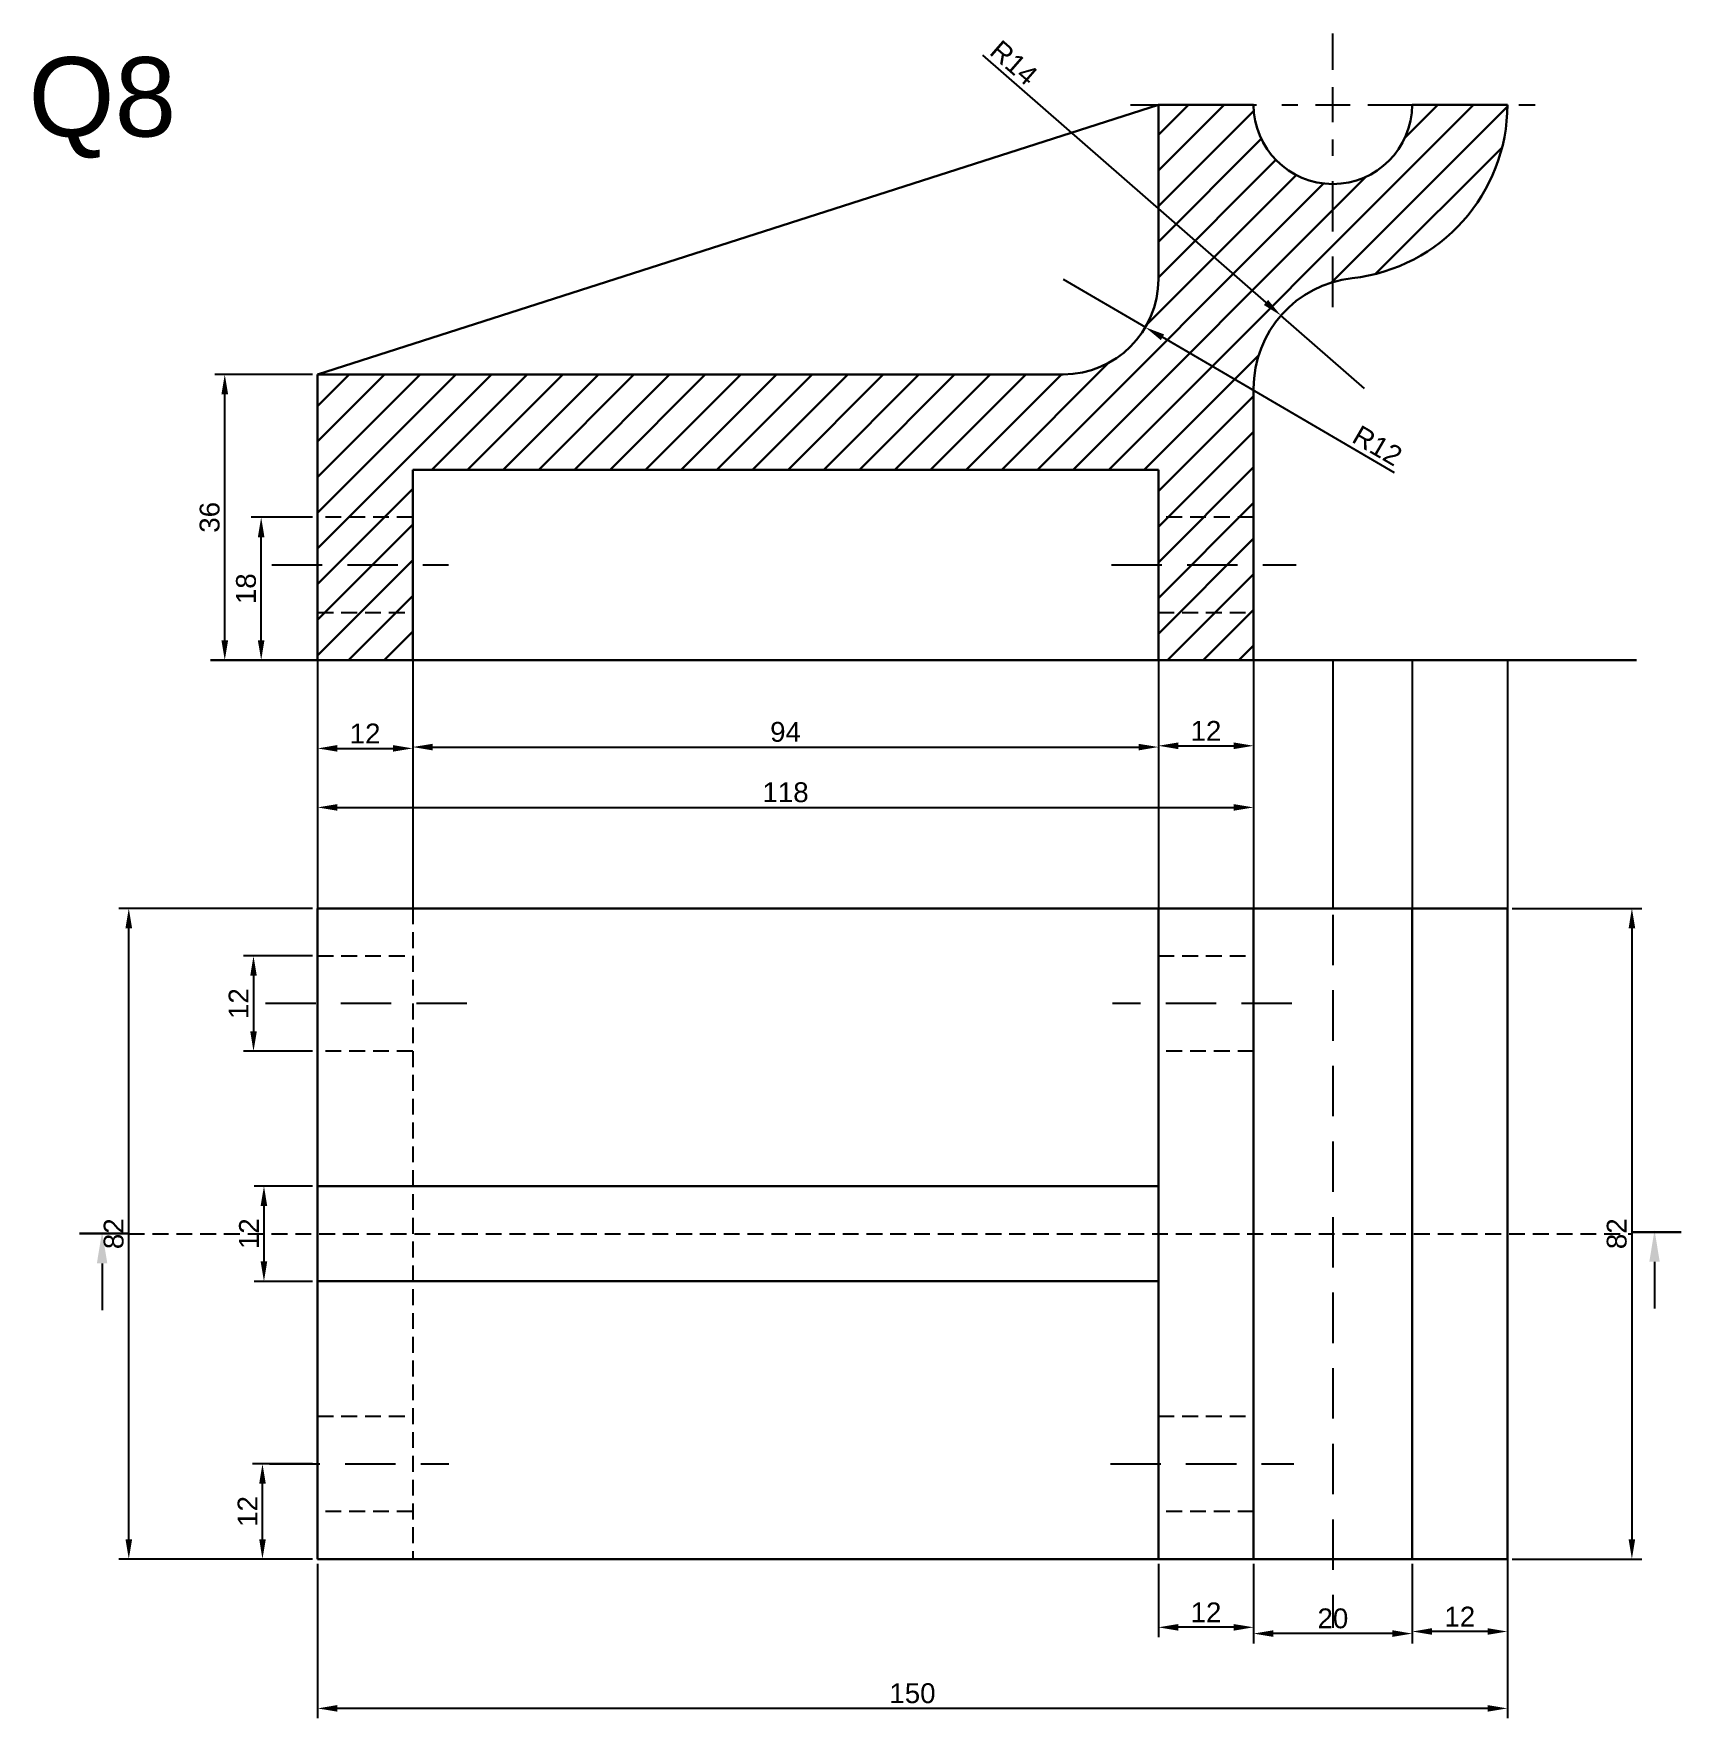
# Model space of a CAD drawing. Header units: millimetres. Extents: x 137 to 7220, y 7466 to 9893.
# Drawn here: x 2366.5 to 2574.2, y 8226.4 to 8438.7 of the extents above; entities that cross this region are included whole.
import ezdxf
from ezdxf import colors
from ezdxf.entities.mleader import LeaderData, LeaderLine
from ezdxf.math import Vec2, Vec3

# ---------------------------------------------------------------- set-up
doc = ezdxf.new("R2010")
doc.units = ezdxf.units.MM
doc.header["$PDMODE"] = 35
doc.header["$PDSIZE"] = 3
doc.linetypes.add('DASHED2', pattern=[9.525, 6.35, -3.175])
doc.linetypes.add('JIS_02_2.0', pattern=[3, 2, -1])
for name, color, linetype in [('Center Line', 3, 'DASHED2'), ('Dimensions', 1, 'Continuous'), ('Hidden Line', 50, 'JIS_02_2.0'), ('Projection', 140, 'Continuous'), ('Text', 7, 'Continuous')]:
    doc.layers.add(name, color=color, linetype=linetype)
doc.layers.add('Object', color=7, linetype='Continuous', lineweight=30)
doc.styles.get("Standard").update_dxf_attribs({"font": 'arial.ttf'})
doc.dimstyles.new('ISO-25', dxfattribs={"dimtxt": 2.5, "dimasz": 2.5, "dimexe": 1.25, "dimexo": 0.625, "dimtad": 1, "dimdec": 0, "dimtxsty": 'Standard', "dimcen": 2.5, "dimadec": 0, "dimazin": 0, "dimtfac": 1, "dimtdec": 0, "dimtmove": 0, "dimatfit": 3, "dimfxl": 1, "dimarcsym": 0})
pattern_1 = [(45, (2297.146, 7976.7565), (-2.245064, 2.245064), [])]

# ---------------------------------------------------------------- blocks, each defined once
blk = doc.blocks.new('*U679')
at = {"layer": 'Center Line', "color": 0, "transparency": 16777216}
for p, q in [((0, 4.4), (0, 8.95)), ((-25.5, 0), (-4.4, 0)), ((4.4, 0), (25.5, 0)), ((0, -25.5), (0, -4.4))]:
    blk.add_line(p, q, dxfattribs=at)
at = {"layer": 'Center Line', "color": 0, "linetype": 'Continuous', "transparency": 16777216}
for p, q in [((0, -2.2), (0, 2.2)), ((-2.2, 0), (2.2, 0))]:
    blk.add_line(p, q, dxfattribs=at)
blk = doc.blocks.new('*D741')
at = {"layer": 'Defpoints', "color": 0, "transparency": 16777216}
for p in [(2402.31, 8359.71), (2520.31, 8359.71), (2520.31, 8341.15)]:
    blk.add_point(p, dxfattribs=at)
at = {"layer": 'Dimensions', "color": 0, "lineweight": -2, "transparency": 16777216}
for p, q in [((2402.31, 8359.09), (2402.31, 8339.9)), ((2520.31, 8359.09), (2520.31, 8339.9)), ((2404.81, 8341.15), (2517.81, 8341.15))]:
    blk.add_line(p, q, dxfattribs=at)
at = {"layer": 'Dimensions', "color": 0, "transparency": 16777216}
for points in [[(2404.81, 8341.57), (2404.81, 8340.74), (2402.31, 8341.15)], [(2517.81, 8341.57), (2517.81, 8340.74), (2520.31, 8341.15)]]:
    blk.add_solid(points, dxfattribs=at)
at = {"layer": 'Dimensions', "color": 0, "transparency": 16777216, "insert": (2461.31, 8343.05), "char_height": 2.5, "attachment_point": 5}
blk.add_mtext('118', dxfattribs=at)
blk = doc.blocks.new('*D742')
at = {"layer": 'Defpoints', "color": 0, "transparency": 16777216}
for p in [(2402.31, 8359.71), (2414.31, 8359.71), (2414.31, 8348.59)]:
    blk.add_point(p, dxfattribs=at)
at = {"layer": 'Dimensions', "color": 0, "lineweight": -2, "transparency": 16777216}
for p, q in [((2402.31, 8359.09), (2402.31, 8347.34)), ((2414.31, 8359.09), (2414.31, 8347.34)), ((2404.81, 8348.59), (2411.81, 8348.59))]:
    blk.add_line(p, q, dxfattribs=at)
at = {"layer": 'Dimensions', "color": 0, "transparency": 16777216}
for points in [[(2404.81, 8349.01), (2404.81, 8348.18), (2402.31, 8348.59)], [(2411.81, 8349.01), (2411.81, 8348.18), (2414.31, 8348.59)]]:
    blk.add_solid(points, dxfattribs=at)
at = {"layer": 'Dimensions', "color": 0, "transparency": 16777216, "insert": (2408.31, 8350.47), "char_height": 2.5, "attachment_point": 5}
blk.add_mtext('12', dxfattribs=at)
blk = doc.blocks.new('*D743')
at = {"layer": 'Defpoints', "color": 0, "transparency": 16777216}
for p in [(2414.31, 8359.71), (2508.31, 8359.71), (2508.31, 8348.76)]:
    blk.add_point(p, dxfattribs=at)
at = {"layer": 'Dimensions', "color": 0, "lineweight": -2, "transparency": 16777216}
for p, q in [((2414.31, 8359.09), (2414.31, 8347.51)), ((2508.31, 8359.09), (2508.31, 8347.51)), ((2416.81, 8348.76), (2505.81, 8348.76))]:
    blk.add_line(p, q, dxfattribs=at)
at = {"layer": 'Dimensions', "color": 0, "transparency": 16777216}
for points in [[(2416.81, 8349.17), (2416.81, 8348.34), (2414.31, 8348.76)], [(2505.81, 8349.17), (2505.81, 8348.34), (2508.31, 8348.76)]]:
    blk.add_solid(points, dxfattribs=at)
at = {"layer": 'Dimensions', "color": 0, "transparency": 16777216, "insert": (2461.31, 8350.66), "char_height": 2.5, "attachment_point": 5}
blk.add_mtext('94', dxfattribs=at)
blk = doc.blocks.new('*D683')
at = {"layer": 'Defpoints', "color": 0, "transparency": 16777216}
for p in [(2508.31, 8359.71), (2520.31, 8359.71), (2520.31, 8348.92)]:
    blk.add_point(p, dxfattribs=at)
at = {"layer": 'Dimensions', "color": 0, "lineweight": -2, "transparency": 16777216}
for p, q in [((2508.31, 8359.09), (2508.31, 8347.67)), ((2520.31, 8359.09), (2520.31, 8347.67)), ((2510.81, 8348.92), (2517.81, 8348.92))]:
    blk.add_line(p, q, dxfattribs=at)
at = {"layer": 'Dimensions', "color": 0, "transparency": 16777216}
for points in [[(2510.81, 8349.34), (2510.81, 8348.5), (2508.31, 8348.92)], [(2517.81, 8349.34), (2517.81, 8348.5), (2520.31, 8348.92)]]:
    blk.add_solid(points, dxfattribs=at)
at = {"layer": 'Dimensions', "color": 0, "transparency": 16777216, "insert": (2514.31, 8350.8), "char_height": 2.5, "attachment_point": 5}
blk.add_mtext('12', dxfattribs=at)
blk = doc.blocks.new('*D744')
at = {"layer": 'Defpoints', "color": 0, "transparency": 16777216}
for p in [(2390.62, 8395.71), (2402.31, 8395.71), (2402.31, 8359.71)]:
    blk.add_point(p, dxfattribs=at)
at = {"layer": 'Dimensions', "color": 0, "lineweight": -2, "transparency": 16777216}
for p, q in [((2401.68, 8395.71), (2389.37, 8395.71)), ((2390.62, 8362.21), (2390.62, 8393.21)), ((2401.68, 8359.71), (2389.37, 8359.71))]:
    blk.add_line(p, q, dxfattribs=at)
at = {"layer": 'Dimensions', "color": 0, "transparency": 16777216}
for points in [[(2390.2, 8393.21), (2391.04, 8393.21), (2390.62, 8395.71)], [(2390.2, 8362.21), (2391.04, 8362.21), (2390.62, 8359.71)]]:
    blk.add_solid(points, dxfattribs=at)
at = {"layer": 'Dimensions', "color": 0, "transparency": 16777216, "insert": (2388.72, 8377.71), "char_height": 2.5, "attachment_point": 5, "rotation": 90}
blk.add_mtext('36', dxfattribs=at)
blk = doc.blocks.new('*D745')
at = {"layer": 'Defpoints', "color": 0, "transparency": 16777216}
for p in [(2395.21, 8377.71), (2402.31, 8377.71), (2402.31, 8359.71)]:
    blk.add_point(p, dxfattribs=at)
at = {"layer": 'Dimensions', "color": 0, "lineweight": -2, "transparency": 16777216}
for p, q in [((2401.68, 8377.71), (2393.96, 8377.71)), ((2395.21, 8362.21), (2395.21, 8375.21)), ((2401.68, 8359.71), (2393.96, 8359.71))]:
    blk.add_line(p, q, dxfattribs=at)
at = {"layer": 'Dimensions', "color": 0, "transparency": 16777216}
for points in [[(2394.79, 8375.21), (2395.62, 8375.21), (2395.21, 8377.71)], [(2394.79, 8362.21), (2395.62, 8362.21), (2395.21, 8359.71)]]:
    blk.add_solid(points, dxfattribs=at)
at = {"layer": 'Dimensions', "color": 0, "transparency": 16777216, "insert": (2393.31, 8368.71), "char_height": 2.5, "attachment_point": 5, "rotation": 90}
blk.add_mtext('18', dxfattribs=at)
blk = doc.blocks.new('*D746')
at = {"layer": 'Defpoints', "color": 0, "transparency": 16777216}
for p in [(2523.76, 8403.14), (2534.31, 8393.94)]:
    blk.add_point(p, dxfattribs=at)
at = {"layer": 'Dimensions', "color": 0, "lineweight": -2, "transparency": 16777216}
for p, q in [((2486.14, 8435.95), (2521.87, 8404.78)), ((2534.31, 8393.94), (2523.76, 8403.14))]:
    blk.add_line(p, q, dxfattribs=at)
at = {"layer": 'Dimensions', "color": 0, "transparency": 16777216}
blk.add_solid([(2522.15, 8405.1), (2521.6, 8404.47), (2523.76, 8403.14)], dxfattribs=at)
at = {"layer": 'Dimensions', "color": 0, "transparency": 16777216, "insert": (2490.1, 8435), "char_height": 2.5, "attachment_point": 5, "rotation": 318.901}
blk.add_mtext('R14', dxfattribs=at)
blk = doc.blocks.new('*D747')
at = {"layer": 'Defpoints', "color": 0, "transparency": 16777216}
for p in [(2496.31, 8407.71), (2506.67, 8401.66)]:
    blk.add_point(p, dxfattribs=at)
at = {"layer": 'Dimensions', "color": 0, "lineweight": -2, "transparency": 16777216}
for p, q in [((2496.31, 8407.71), (2506.67, 8401.66)), ((2538.09, 8383.31), (2508.83, 8400.4))]:
    blk.add_line(p, q, dxfattribs=at)
at = {"layer": 'Dimensions', "color": 0, "transparency": 16777216}
blk.add_solid([(2509.04, 8400.76), (2508.62, 8400.04), (2506.67, 8401.66)], dxfattribs=at)
at = {"layer": 'Dimensions', "color": 0, "transparency": 16777216, "insert": (2535.93, 8386.75), "char_height": 2.5, "attachment_point": 5, "rotation": 329.7173}
blk.add_mtext('R12', dxfattribs=at)
blk = doc.blocks.new('*D748')
at = {"layer": 'Defpoints', "color": 0, "transparency": 16777216}
for p in [(2552.31, 8328.43), (2552.31, 8246.43), (2568, 8246.43)]:
    blk.add_point(p, dxfattribs=at)
at = {"layer": 'Dimensions', "color": 0, "lineweight": -2, "transparency": 16777216}
for p, q in [((2552.93, 8328.43), (2569.25, 8328.43)), ((2568, 8325.93), (2568, 8248.93)), ((2552.93, 8246.43), (2569.25, 8246.43))]:
    blk.add_line(p, q, dxfattribs=at)
at = {"layer": 'Dimensions', "color": 0, "transparency": 16777216}
for points in [[(2567.59, 8325.93), (2568.42, 8325.93), (2568, 8328.43)], [(2567.59, 8248.93), (2568.42, 8248.93), (2568, 8246.43)]]:
    blk.add_solid(points, dxfattribs=at)
at = {"layer": 'Dimensions', "color": 0, "transparency": 16777216, "insert": (2566.1, 8287.43), "char_height": 2.5, "attachment_point": 5, "rotation": 90}
blk.add_mtext('82', dxfattribs=at)
blk = doc.blocks.new('*D749')
at = {"layer": 'Defpoints', "color": 0, "transparency": 16777216}
for p in [(2402.31, 8246.43), (2552.31, 8246.43), (2402.31, 8227.61)]:
    blk.add_point(p, dxfattribs=at)
at = {"layer": 'Dimensions', "color": 0, "lineweight": -2, "transparency": 16777216}
for p, q in [((2402.31, 8245.81), (2402.31, 8226.36)), ((2552.31, 8245.81), (2552.31, 8226.36)), ((2549.81, 8227.61), (2404.81, 8227.61))]:
    blk.add_line(p, q, dxfattribs=at)
at = {"layer": 'Dimensions', "color": 0, "transparency": 16777216}
for points in [[(2404.81, 8228.03), (2404.81, 8227.2), (2402.31, 8227.61)], [(2549.81, 8228.03), (2549.81, 8227.2), (2552.31, 8227.61)]]:
    blk.add_solid(points, dxfattribs=at)
at = {"layer": 'Dimensions', "color": 0, "transparency": 16777216, "insert": (2477.31, 8229.51), "char_height": 2.5, "attachment_point": 5}
blk.add_mtext('150', dxfattribs=at)
blk = doc.blocks.new('*D750')
at = {"layer": 'Defpoints', "color": 0, "transparency": 16777216}
for p in [(2395.37, 8258.43), (2402.31, 8258.43), (2402.31, 8246.43)]:
    blk.add_point(p, dxfattribs=at)
at = {"layer": 'Dimensions', "color": 0, "lineweight": -2, "transparency": 16777216}
for p, q in [((2401.68, 8258.43), (2394.12, 8258.43)), ((2395.37, 8248.93), (2395.37, 8255.93)), ((2401.68, 8246.43), (2394.12, 8246.43))]:
    blk.add_line(p, q, dxfattribs=at)
at = {"layer": 'Dimensions', "color": 0, "transparency": 16777216}
for points in [[(2394.96, 8255.93), (2395.79, 8255.93), (2395.37, 8258.43)], [(2394.96, 8248.93), (2395.79, 8248.93), (2395.37, 8246.43)]]:
    blk.add_solid(points, dxfattribs=at)
at = {"layer": 'Dimensions', "color": 0, "transparency": 16777216, "insert": (2393.49, 8252.43), "char_height": 2.5, "attachment_point": 5, "rotation": 90}
blk.add_mtext('12', dxfattribs=at)
blk = doc.blocks.new('*D751')
at = {"layer": 'Defpoints', "color": 0, "transparency": 16777216}
for p in [(2378.52, 8328.43), (2402.31, 8328.43), (2402.31, 8246.43)]:
    blk.add_point(p, dxfattribs=at)
at = {"layer": 'Dimensions', "color": 0, "lineweight": -2, "transparency": 16777216}
for p, q in [((2401.68, 8328.43), (2377.27, 8328.43)), ((2378.52, 8248.93), (2378.52, 8325.93)), ((2401.68, 8246.43), (2377.27, 8246.43))]:
    blk.add_line(p, q, dxfattribs=at)
at = {"layer": 'Dimensions', "color": 0, "transparency": 16777216}
for points in [[(2378.1, 8325.93), (2378.94, 8325.93), (2378.52, 8328.43)], [(2378.1, 8248.93), (2378.94, 8248.93), (2378.52, 8246.43)]]:
    blk.add_solid(points, dxfattribs=at)
at = {"layer": 'Dimensions', "color": 0, "transparency": 16777216, "insert": (2376.62, 8287.43), "char_height": 2.5, "attachment_point": 5, "rotation": 90}
blk.add_mtext('82', dxfattribs=at)
blk = doc.blocks.new('*D752')
at = {"layer": 'Defpoints', "color": 0, "transparency": 16777216}
for p in [(2402.31, 8322.43), (2394.24, 8310.43), (2402.31, 8310.43)]:
    blk.add_point(p, dxfattribs=at)
at = {"layer": 'Dimensions', "color": 0, "lineweight": -2, "transparency": 16777216}
for p, q in [((2401.68, 8322.43), (2392.99, 8322.43)), ((2394.24, 8319.93), (2394.24, 8312.93)), ((2401.68, 8310.43), (2392.99, 8310.43))]:
    blk.add_line(p, q, dxfattribs=at)
at = {"layer": 'Dimensions', "color": 0, "transparency": 16777216}
for points in [[(2393.83, 8319.93), (2394.66, 8319.93), (2394.24, 8322.43)], [(2393.83, 8312.93), (2394.66, 8312.93), (2394.24, 8310.43)]]:
    blk.add_solid(points, dxfattribs=at)
at = {"layer": 'Dimensions', "color": 0, "transparency": 16777216, "insert": (2392.36, 8316.43), "char_height": 2.5, "attachment_point": 5, "rotation": 90}
blk.add_mtext('12', dxfattribs=at)
blk = doc.blocks.new('*D753')
at = {"layer": 'Defpoints', "color": 0, "transparency": 16777216}
for p in [(2540.31, 8245), (2552.31, 8245), (2540.31, 8237.3)]:
    blk.add_point(p, dxfattribs=at)
at = {"layer": 'Dimensions', "color": 0, "lineweight": -2, "transparency": 16777216}
for p, q in [((2540.31, 8244.37), (2540.31, 8236.05)), ((2552.31, 8244.37), (2552.31, 8236.05)), ((2549.81, 8237.3), (2542.81, 8237.3))]:
    blk.add_line(p, q, dxfattribs=at)
at = {"layer": 'Dimensions', "color": 0, "transparency": 16777216}
for points in [[(2542.81, 8237.72), (2542.81, 8236.89), (2540.31, 8237.3)], [(2549.81, 8237.72), (2549.81, 8236.89), (2552.31, 8237.3)]]:
    blk.add_solid(points, dxfattribs=at)
at = {"layer": 'Dimensions', "color": 0, "transparency": 16777216, "insert": (2546.31, 8239.18), "char_height": 2.5, "attachment_point": 5}
blk.add_mtext('12', dxfattribs=at)
blk = doc.blocks.new('*D754')
at = {"layer": 'Defpoints', "color": 0, "transparency": 16777216}
for p in [(2520.31, 8246.43), (2540.31, 8246.43), (2520.31, 8237.04)]:
    blk.add_point(p, dxfattribs=at)
at = {"layer": 'Dimensions', "color": 0, "lineweight": -2, "transparency": 16777216}
for p, q in [((2520.31, 8245.81), (2520.31, 8235.79)), ((2540.31, 8245.81), (2540.31, 8235.79)), ((2537.81, 8237.04), (2522.81, 8237.04))]:
    blk.add_line(p, q, dxfattribs=at)
at = {"layer": 'Dimensions', "color": 0, "transparency": 16777216}
for points in [[(2522.81, 8237.46), (2522.81, 8236.62), (2520.31, 8237.04)], [(2537.81, 8237.46), (2537.81, 8236.62), (2540.31, 8237.04)]]:
    blk.add_solid(points, dxfattribs=at)
at = {"layer": 'Dimensions', "color": 0, "transparency": 16777216, "insert": (2530.31, 8238.94), "char_height": 2.5, "attachment_point": 5}
blk.add_mtext('20', dxfattribs=at)
blk = doc.blocks.new('*D794')
at = {"layer": 'Defpoints', "color": 0, "transparency": 16777216}
for p in [(2508.31, 8246.43), (2520.31, 8246.43), (2508.31, 8237.83)]:
    blk.add_point(p, dxfattribs=at)
at = {"layer": 'Dimensions', "color": 0, "lineweight": -2, "transparency": 16777216}
for p, q in [((2508.31, 8245.81), (2508.31, 8236.58)), ((2520.31, 8245.81), (2520.31, 8236.58)), ((2517.81, 8237.83), (2510.81, 8237.83))]:
    blk.add_line(p, q, dxfattribs=at)
at = {"layer": 'Dimensions', "color": 0, "transparency": 16777216}
for points in [[(2510.81, 8238.24), (2510.81, 8237.41), (2508.31, 8237.83)], [(2517.81, 8238.24), (2517.81, 8237.41), (2520.31, 8237.83)]]:
    blk.add_solid(points, dxfattribs=at)
at = {"layer": 'Dimensions', "color": 0, "transparency": 16777216, "insert": (2514.31, 8239.71), "char_height": 2.5, "attachment_point": 5}
blk.add_mtext('12', dxfattribs=at)
blk = doc.blocks.new('*D795')
at = {"layer": 'Defpoints', "color": 0, "transparency": 16777216}
for p in [(2402.31, 8293.43), (2395.56, 8281.43), (2402.31, 8281.43)]:
    blk.add_point(p, dxfattribs=at)
at = {"layer": 'Dimensions', "color": 0, "lineweight": -2, "transparency": 16777216}
for p, q in [((2401.68, 8293.43), (2394.31, 8293.43)), ((2395.56, 8290.93), (2395.56, 8283.93)), ((2401.68, 8281.43), (2394.31, 8281.43))]:
    blk.add_line(p, q, dxfattribs=at)
at = {"layer": 'Dimensions', "color": 0, "transparency": 16777216}
for points in [[(2395.14, 8290.93), (2395.97, 8290.93), (2395.56, 8293.43)], [(2395.14, 8283.93), (2395.97, 8283.93), (2395.56, 8281.43)]]:
    blk.add_solid(points, dxfattribs=at)
at = {"layer": 'Dimensions', "color": 0, "transparency": 16777216, "insert": (2393.67, 8287.43), "char_height": 2.5, "attachment_point": 5, "rotation": 90}
blk.add_mtext('12', dxfattribs=at)

msp = doc.modelspace()

# ---------------------------------------------------------------- hatches: boundary and pattern name
at = {"layer": 'Center Line'}
h = msp.add_hatch(dxfattribs=at)
h.set_pattern_fill('ANSI31')
h.set_pattern_definition(pattern_1)
h.paths.add_polyline_path([(2508.308, 8383.713), (2508.308, 8377.713), (2520.308, 8377.713), (2520.308, 8393.936, -0.3316793), (2530.308, 8407.352), (2530.308, 8419.713, -0.4142136), (2520.308, 8429.713), (2508.308, 8429.713), (2508.308, 8407.713, -0.4142136), (2496.308, 8395.713), (2402.308, 8395.713), (2402.308, 8377.713), (2414.308, 8377.713), (2414.308, 8383.713)])
at = {"layer": 'Object'}
h = msp.add_hatch(dxfattribs=at)
h.set_pattern_fill('ANSI31')
h.set_pattern_definition(pattern_1)
h.paths.add_polyline_path([(2552.308, 8429.713), (2540.308, 8429.713, -0.4142136), (2530.308, 8419.713), (2530.308, 8407.352, -0.0446323), (2532.753, 8407.849, 0.381966)])
h.paths.add_polyline_path([(2520.308, 8377.713), (2508.308, 8377.713), (2508.308, 8371.713), (2520.308, 8371.713)])
h.paths.add_polyline_path([(2520.308, 8371.713), (2508.308, 8371.713), (2508.308, 8365.713), (2520.308, 8365.713)])
h.paths.add_polyline_path([(2414.308, 8377.713), (2402.308, 8377.713), (2402.308, 8371.713), (2414.308, 8371.713)])
h.paths.add_polyline_path([(2414.308, 8371.713), (2402.308, 8371.713), (2402.308, 8365.713), (2414.308, 8365.713)])
h.paths.add_polyline_path([(2414.308, 8365.713), (2402.308, 8365.713), (2402.308, 8359.713), (2414.308, 8359.713)])
h.paths.add_polyline_path([(2520.308, 8365.713), (2508.308, 8365.713), (2508.308, 8359.713), (2520.308, 8359.713)])
h.paths.add_polyline_path([(2520.308, 8393.936, -0.3316793), (2530.308, 8407.352), (2530.308, 8419.713, -0.4142136), (2520.308, 8429.713), (2508.308, 8429.713), (2508.308, 8407.713, -0.4142136), (2496.308, 8395.713), (2402.308, 8395.713), (2402.308, 8377.713), (2414.308, 8377.713), (2414.308, 8383.713), (2508.308, 8383.713), (2508.308, 8377.713), (2520.308, 8377.713)])

# ---------------------------------------------------------------- linework, layer by layer
at = {"layer": 'Center Line'}
for p, q in [((2396.553, 8371.713), (2418.825, 8371.713)), ((2502.41, 8371.713), (2525.683, 8371.713)), ((2530.308, 8337.158), (2530.308, 8237.779)), ((2421.135, 8316.435), (2394.51, 8316.435)), ((2525.124, 8316.435), (2502.517, 8316.435)), ((2396.268, 8258.435), (2418.874, 8258.435)), ((2502.266, 8258.435), (2525.375, 8258.435))]:
    msp.add_line(p, q, dxfattribs=at)
at = {"layer": 'Hidden Line'}
for p, q in [((2414.308, 8377.713), (2402.308, 8377.713)), ((2520.308, 8377.713), (2508.308, 8377.713)), ((2402.308, 8371.713), (2402.308, 8365.713)), ((2402.308, 8365.713), (2414.308, 8365.713)), ((2508.308, 8365.713), (2520.308, 8365.713)), ((2414.308, 8328.435), (2414.308, 8246.435)), ((2402.308, 8322.435), (2414.308, 8322.435)), ((2508.308, 8322.435), (2520.308, 8322.435)), ((2414.308, 8310.435), (2402.308, 8310.435)), ((2520.308, 8310.435), (2508.308, 8310.435)), ((2378.52, 8287.435), (2568.003, 8287.435)), ((2402.308, 8264.435), (2414.308, 8264.435)), ((2508.308, 8264.435), (2520.308, 8264.435)), ((2402.308, 8246.435), (2402.308, 8252.435)), ((2414.308, 8252.435), (2402.308, 8252.435)), ((2520.308, 8252.435), (2508.308, 8252.435))]:
    msp.add_line(p, q, dxfattribs=at)
at = {"layer": 'Object'}
for p, q in [((2508.308, 8429.713), (2402.308, 8395.713)), ((2508.308, 8407.713), (2508.308, 8429.713)), ((2508.308, 8429.713), (2520.308, 8429.713)), ((2540.308, 8429.713), (2552.308, 8429.713)), ((2402.308, 8359.713), (2402.308, 8395.713)), ((2402.308, 8395.713), (2496.308, 8395.713)), ((2520.308, 8393.936), (2520.308, 8359.713)), ((2414.308, 8359.713), (2414.308, 8383.713)), ((2508.308, 8383.713), (2414.308, 8383.713)), ((2508.308, 8359.713), (2508.308, 8383.713)), ((2402.308, 8359.713), (2402.308, 8371.713)), ((2402.308, 8359.713), (2388.82, 8359.713)), ((2388.82, 8359.713), (2568.584, 8359.713)), ((2402.308, 8359.713), (2414.308, 8359.713)), ((2414.308, 8359.713), (2402.308, 8359.713)), ((2520.308, 8359.713), (2508.308, 8359.713)), ((2402.308, 8328.435), (2402.308, 8246.435)), ((2402.308, 8322.435), (2402.308, 8328.435)), ((2402.308, 8328.435), (2508.308, 8328.435)), ((2508.308, 8328.435), (2552.308, 8328.435)), ((2508.308, 8328.435), (2508.308, 8246.435)), ((2520.308, 8246.435), (2520.308, 8328.435)), ((2520.308, 8328.435), (2540.308, 8328.435)), ((2540.308, 8328.435), (2540.308, 8246.435)), ((2552.308, 8328.435), (2552.308, 8246.435)), ((2402.308, 8264.435), (2402.308, 8316.435)), ((2402.308, 8287.435), (2402.308, 8293.435)), ((2402.308, 8293.435), (2508.308, 8293.435)), ((2508.308, 8293.435), (2508.308, 8281.435)), ((2372.301, 8287.446), (2378.531, 8287.446)), ((2568.003, 8287.637), (2574.234, 8287.637)), ((2568.003, 8287.637), (2574.234, 8287.637)), ((2508.308, 8281.435), (2402.308, 8281.435)), ((2402.308, 8246.435), (2402.308, 8258.435)), ((2552.308, 8246.435), (2402.308, 8246.435)), ((2508.308, 8246.435), (2520.308, 8246.435))]:
    msp.add_line(p, q, dxfattribs=at)
for centre, radius, start, end in [((2530.308, 8429.713), 10, 180, 0), ((2530.308, 8429.713), 22, 276.37937, 0), ((2496.308, 8407.713), 12, 270, 0), ((2534.308, 8393.936), 14, 96.37937, 180)]:
    msp.add_arc(centre, radius, start, end, dxfattribs=at)
at = {"layer": 'Projection'}
for p, q in [((2402.308, 8359.713), (2402.308, 8263.79)), ((2414.308, 8359.713), (2414.308, 8328.435)), ((2508.308, 8359.713), (2508.308, 8246.435)), ((2520.308, 8359.713), (2520.308, 8246.435)), ((2530.308, 8359.713), (2530.308, 8328.435)), ((2540.308, 8359.713), (2540.308, 8252.014)), ((2552.308, 8359.713), (2552.308, 8244.998)), ((2530.308, 8246.435), (2530.308, 8246.001))]:
    msp.add_line(p, q, dxfattribs=at)

# ---------------------------------------------------------------- block references
at = {"layer": 'Center Line'}
msp.add_blockref('*U679', (2530.308, 8429.713), dxfattribs=at)

# ---------------------------------------------------------------- texts
at = {"layer": 'Text'}
msp.add_text('Q8', height=10, dxfattribs=at).set_placement((2365.869, 8425.7))

# ---------------------------------------------------------------- dimensions: what is measured, and where the dimension line sits
at = {"layer": 'Dimensions'}
for center, mpoint, picture, middle in [((2534.308, 8393.936), (2523.758, 8403.139), '*D746', (2488.861, 8433.581)), ((2496.308, 8407.713), (2506.671, 8401.662), '*D747', (2534.986, 8385.127))]:
    dim = msp.add_radius_dim(center=center, mpoint=mpoint, dimstyle='ISO-25', dxfattribs=at)
    dim.commit()
    dim.dimension.update_dxf_attribs({"geometry": picture, "text_midpoint": middle, "dimtype": 164})
for base, p1, p2, picture, middle in [((2390.619, 8395.713), (2402.308, 8359.713), (2402.308, 8395.713), '*D744', (2388.717, 8377.713)), ((2395.208, 8377.713), (2402.308, 8359.713), (2402.308, 8377.713), '*D745', (2393.306, 8368.713)), ((2378.52, 8328.435), (2402.308, 8246.435), (2402.308, 8328.435), '*D751', (2376.619, 8287.435)), ((2568.003, 8246.435), (2552.308, 8328.435), (2552.308, 8246.435), '*D748', (2566.101, 8287.435)), ((2394.245, 8310.435), (2402.308, 8322.435), (2402.308, 8310.435), '*D752', (2392.365, 8316.435)), ((2395.555, 8281.435), (2402.308, 8293.435), (2402.308, 8281.435), '*D795', (2393.675, 8287.435))]:
    dim = msp.add_linear_dim(base=base, p1=p1, p2=p2, angle=90, dimstyle='ISO-25', dxfattribs=at)
    dim.commit()
    dim.dimension.update_dxf_attribs({"geometry": picture, "text_midpoint": middle})
for base, p1, p2, picture, middle in [((2520.308, 8341.152), (2402.308, 8359.713), (2520.308, 8359.713), '*D741', (2461.308, 8343.053)), ((2414.308, 8348.593), (2402.308, 8359.713), (2414.308, 8359.713), '*D742', (2408.308, 8350.473)), ((2508.308, 8348.756), (2414.308, 8359.713), (2508.308, 8359.713), '*D743', (2461.308, 8350.658)), ((2520.308, 8348.92), (2508.308, 8359.713), (2520.308, 8359.713), '*D683', (2514.308, 8350.8)), ((2402.308, 8227.612), (2552.308, 8246.435), (2402.308, 8246.435), '*D749', (2477.308, 8229.514)), ((2508.308, 8237.827), (2520.308, 8246.435), (2508.308, 8246.435), '*D794', (2514.308, 8239.707)), ((2520.308, 8237.041), (2540.308, 8246.435), (2520.308, 8246.435), '*D754', (2530.308, 8238.943)), ((2540.308, 8237.303), (2552.308, 8244.998), (2540.308, 8244.998), '*D753', (2546.308, 8239.183))]:
    dim = msp.add_linear_dim(base=base, p1=p1, p2=p2, dimstyle='ISO-25', dxfattribs=at)
    dim.commit()
    dim.dimension.update_dxf_attribs({"geometry": picture, "text_midpoint": middle})
dim = msp.add_linear_dim(base=(2395.374, 8258.435), p1=(2402.308, 8246.435), p2=(2402.308, 8258.435), angle=90, dimstyle='ISO-25', dxfattribs=at)
dim.commit()
dim.dimension.update_dxf_attribs({"geometry": '*D750', "text_midpoint": (2395.374, 8252.435), "dimtype": 160})

# ---------------------------------------------------------------- leaders
at = {"layer": 'Object'}
ml = msp.add_multileader_mtext('Standard', dxfattribs=at)
ml.set_content('', color=256)
ml.set_leader_properties()
ml.build(insert=Vec2(0, 0))
ml.multileader.update_dxf_attribs({"has_dogleg": 0, "dogleg_length": 0})
ctx = ml.context
ctx.base_point, ctx.plane_origin = Vec3(2375.154, 8277.817), Vec3(2375.154, 8287.697)
notes = []
notes.append((ctx, [(0, (1, 1, 0), (2375.154, 8277.817), (1, 0), 0, [(0, [(2375.154, 8287.697)], 0, [])])]))
ctx.mtext.insert, ctx.mtext.flow_direction = Vec3(2377.154, 8279.817), 5
ml = msp.add_multileader_mtext('Standard', dxfattribs=at)
ml.set_content('', color=256)
ml.set_leader_properties()
ml.build(insert=Vec2(0, 0))
ml.multileader.update_dxf_attribs({"has_dogleg": 0, "dogleg_length": 0})
ctx = ml.context
ctx.base_point, ctx.plane_origin = Vec3(2570.856, 8278.008), Vec3(2570.856, 8287.888)
notes.append((ctx, [(0, (1, 1, 0), (2570.856, 8278.008), (1, 0), 0, [(0, [(2570.856, 8287.888)], 0, [])])]))
ctx.mtext.insert, ctx.mtext.flow_direction = Vec3(2572.856, 8280.008), 5
ml = msp.add_multileader_mtext('Standard', dxfattribs=at)
ml.set_content('', color=256)
ml.set_leader_properties()
ml.build(insert=Vec2(0, 0))
ml.multileader.update_dxf_attribs({"has_dogleg": 0, "dogleg_length": 0})
ctx = ml.context
ctx.base_point, ctx.plane_origin = Vec3(2570.856, 8278.008), Vec3(2570.856, 8287.888)
notes.append((ctx, [(0, (1, 1, 0), (2570.856, 8278.008), (1, 0), 0, [(0, [(2570.856, 8287.888)], 0, [])])]))
ctx.mtext.insert, ctx.mtext.flow_direction = Vec3(2572.856, 8280.008), 5
for ctx, leaders in notes:
    for number, flags, end, landing, length, lines in leaders:
        leader = LeaderData()
        leader.index, (leader.has_last_leader_line, leader.has_dogleg_vector, leader.attachment_direction) = number, flags
        leader.last_leader_point, leader.dogleg_vector, leader.dogleg_length = Vec3(end), Vec3(landing), length
        for number, points, colour, breaks in lines:
            line = LeaderLine()
            line.index, line.vertices, line.color, line.breaks = number, Vec3.list(points), colors.encode_raw_color(colour), breaks
            leader.lines.append(line)
        ctx.leaders.append(leader)

doc.saveas('drawing.dxf')
